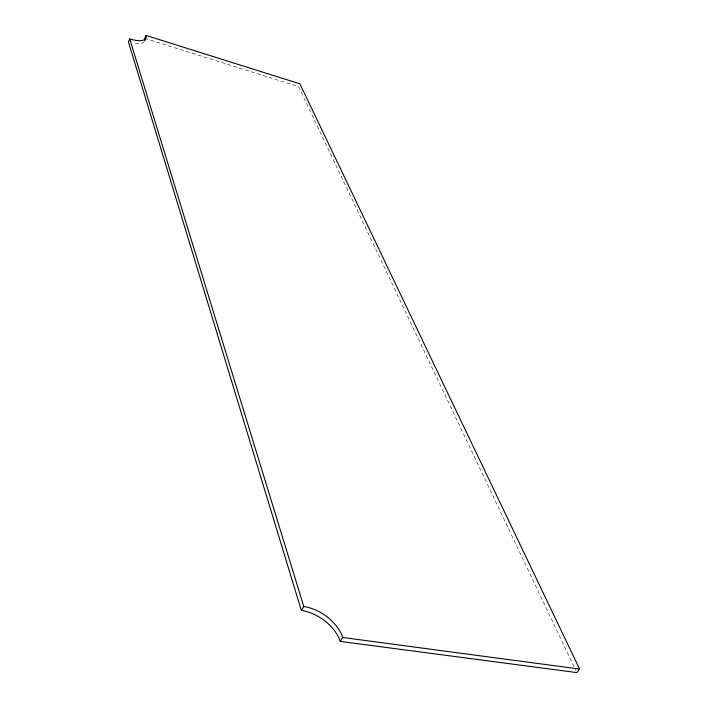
<?xml version="1.0" encoding="UTF-8"?>
<svg xmlns="http://www.w3.org/2000/svg" width="708" height="708" viewBox="0 0 708 708"><rect width="100%" height="100%" fill="white"/><g stroke="black" fill="none" stroke-linecap="round" stroke-linejoin="round"><path stroke-width="0.53" stroke-dasharray="3.54 2.66" d="M144.697 38.356L298.537 86.606L575.914 670.6M144.423 41.542A21.134 7.823 24.3 0 1 132.679 43.002"/><path stroke-width="1.06" d="M129.688 38.896L128.405 41.896L301.351 610.455A35.736 22.815 34.9 0 1 340.194 641.395L576.861 672.6L579.595 669.06L299.918 83.845L145.981 35.4A21.151 7.797 24.3 0 1 129.688 38.896L303.785 606.535A35.798 22.753 34.8 0 1 342.725 637.492L579.595 669.06M145.981 35.4L144.697 38.356A21.134 7.823 24.3 0 1 144.839 40.613M301.351 610.455L303.785 606.535M340.194 641.395L342.725 637.492"/></g></svg>
